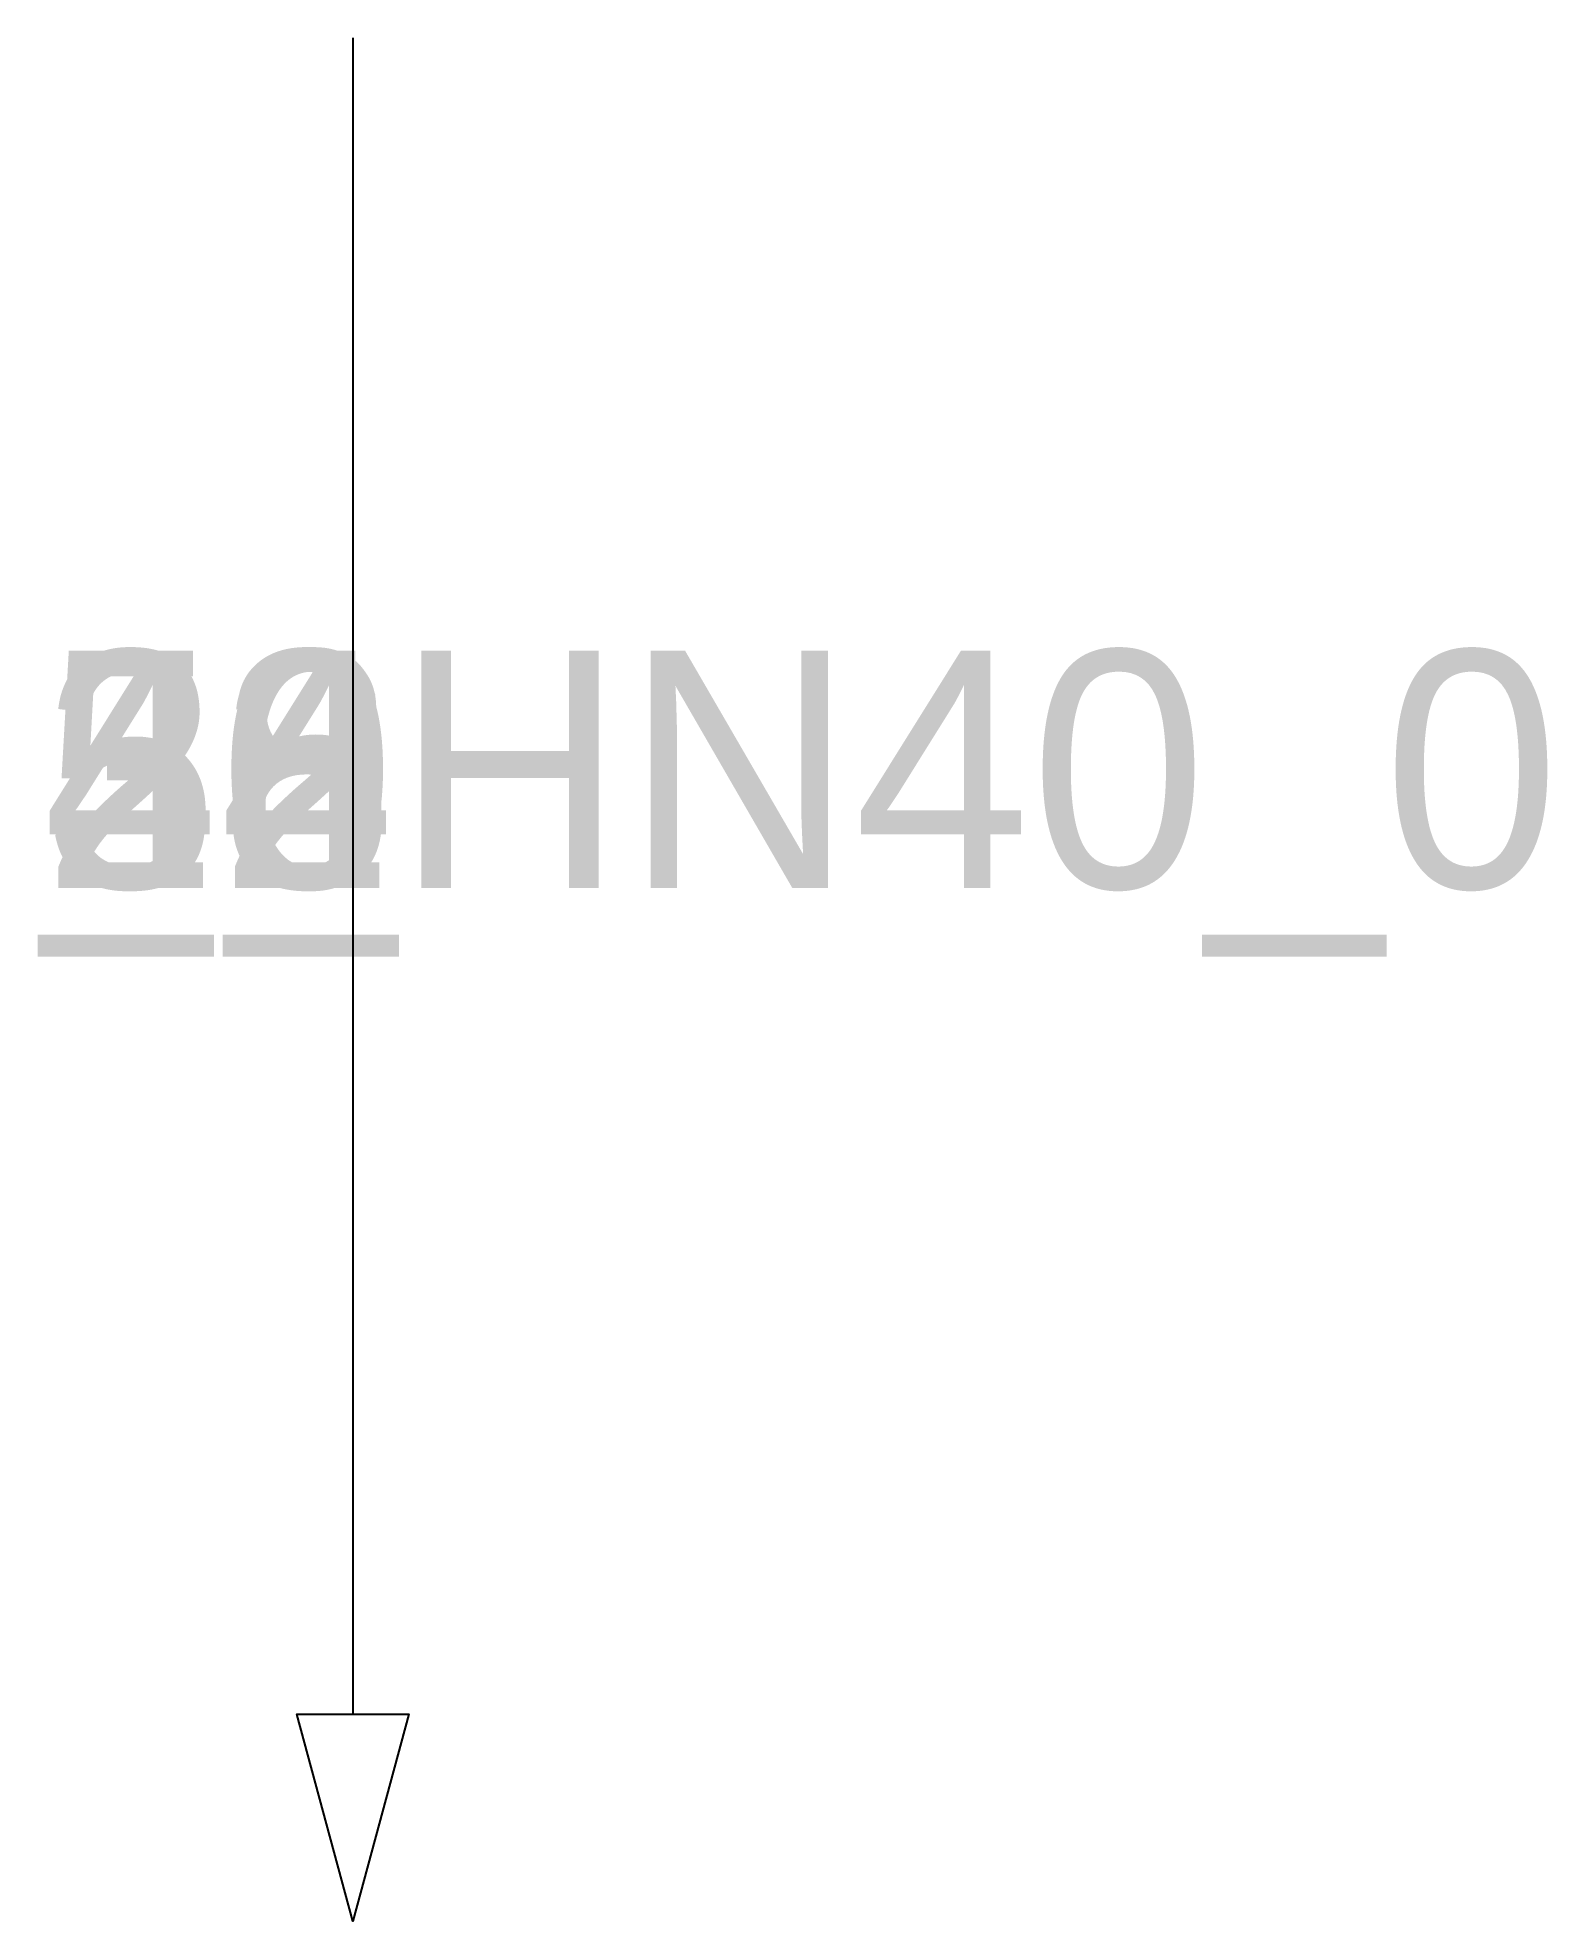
# Model space of a CAD drawing. Extents: x -223.9 to -143.8, y 23.9 to 123.9.
import ezdxf

# ---------------------------------------------------------------- set-up
doc = ezdxf.new("R2010")
doc.units = 0
for name, color, linetype in [('1', 7, 'CONTINUOUS'), ('10', 5, 'CONTINUOUS'), ('11', 4, 'CONTINUOUS'), ('12', 6, 'CONTINUOUS'), ('13', 4, 'CONTINUOUS'), ('14', 7, 'CONTINUOUS'), ('2', 1, 'CONTINUOUS'), ('3', 2, 'CONTINUOUS'), ('4', 3, 'CONTINUOUS'), ('5', 5, 'CONTINUOUS'), ('6', 5, 'CONTINUOUS'), ('7', 5, 'CONTINUOUS'), ('8', 4, 'CONTINUOUS'), ('9', 5, 'CONTINUOUS')]:
    doc.layers.add(name, color=color, linetype=linetype)

msp = doc.modelspace()

# ---------------------------------------------------------------- linework, layer by layer
msp.add_line((-207.208954, 123.913513), (-207.208954, 122.913513))
msp.add_lwpolyline([(-207.208954, 122.913513), (-207.208954, 34.913513), (-204.238953, 34.913513), (-207.208954, 23.913521), (-210.178955, 34.913513), (-207.208954, 34.913513)])
at = {"layer": '1'}
msp.add_line((-207.208954, 123.913513), (-207.208954, 122.913513), dxfattribs=at)
msp.add_lwpolyline([(-207.208954, 122.913513), (-207.208954, 34.913513), (-204.238953, 34.913513), (-207.208954, 23.913521), (-210.178955, 34.913513), (-207.208954, 34.913513)], dxfattribs=at)
at = {"layer": '10'}
msp.add_line((-207.208954, 123.913513), (-207.208954, 122.913513), dxfattribs=at)
msp.add_lwpolyline([(-207.208954, 122.913513), (-207.208954, 34.913513), (-204.238953, 34.913513), (-207.208954, 23.913521), (-210.178955, 34.913513), (-207.208954, 34.913513)], dxfattribs=at)
at = {"layer": '11'}
msp.add_line((-207.208954, 123.913513), (-207.208954, 122.913513), dxfattribs=at)
msp.add_lwpolyline([(-207.208954, 122.913513), (-207.208954, 34.913513), (-204.238953, 34.913513), (-207.208954, 23.913521), (-210.178955, 34.913513), (-207.208954, 34.913513)], dxfattribs=at)
at = {"layer": '12'}
msp.add_line((-207.208954, 123.913513), (-207.208954, 122.913513), dxfattribs=at)
msp.add_lwpolyline([(-207.208954, 122.913513), (-207.208954, 34.913513), (-204.238953, 34.913513), (-207.208954, 23.913521), (-210.178955, 34.913513), (-207.208954, 34.913513)], dxfattribs=at)
at = {"layer": '13'}
msp.add_line((-207.208954, 123.913513), (-207.208954, 122.913513), dxfattribs=at)
msp.add_lwpolyline([(-207.208954, 122.913513), (-207.208954, 34.913513), (-204.238953, 34.913513), (-207.208954, 23.913521), (-210.178955, 34.913513), (-207.208954, 34.913513)], dxfattribs=at)
at = {"layer": '14'}
msp.add_line((-207.208954, 123.913513), (-207.208954, 122.913513), dxfattribs=at)
msp.add_lwpolyline([(-207.208954, 122.913513), (-207.208954, 34.913513), (-204.238953, 34.913513), (-207.208954, 23.913521), (-210.178955, 34.913513), (-207.208954, 34.913513)], dxfattribs=at)
at = {"layer": '2'}
msp.add_line((-207.208954, 123.913513), (-207.208954, 122.913513), dxfattribs=at)
msp.add_lwpolyline([(-207.208954, 122.913513), (-207.208954, 34.913513), (-204.238953, 34.913513), (-207.208954, 23.913521), (-210.178955, 34.913513), (-207.208954, 34.913513)], dxfattribs=at)
at = {"layer": '3'}
msp.add_line((-207.208954, 123.913513), (-207.208954, 122.913513), dxfattribs=at)
msp.add_lwpolyline([(-207.208954, 122.913513), (-207.208954, 34.913513), (-204.238953, 34.913513), (-207.208954, 23.913521), (-210.178955, 34.913513), (-207.208954, 34.913513)], dxfattribs=at)
at = {"layer": '4'}
msp.add_line((-207.208954, 123.913513), (-207.208954, 122.913513), dxfattribs=at)
msp.add_lwpolyline([(-207.208954, 122.913513), (-207.208954, 34.913513), (-204.238953, 34.913513), (-207.208954, 23.913521), (-210.178955, 34.913513), (-207.208954, 34.913513)], dxfattribs=at)
at = {"layer": '5'}
msp.add_line((-207.208954, 123.913513), (-207.208954, 122.913513), dxfattribs=at)
msp.add_lwpolyline([(-207.208954, 122.913513), (-207.208954, 34.913513), (-204.238953, 34.913513), (-207.208954, 23.913521), (-210.178955, 34.913513), (-207.208954, 34.913513)], dxfattribs=at)
at = {"layer": '6'}
msp.add_line((-207.208954, 123.913513), (-207.208954, 122.913513), dxfattribs=at)
msp.add_lwpolyline([(-207.208954, 122.913513), (-207.208954, 34.913513), (-204.238953, 34.913513), (-207.208954, 23.913521), (-210.178955, 34.913513), (-207.208954, 34.913513)], dxfattribs=at)
at = {"layer": '7'}
msp.add_line((-207.208954, 123.913513), (-207.208954, 122.913513), dxfattribs=at)
msp.add_lwpolyline([(-207.208954, 122.913513), (-207.208954, 34.913513), (-204.238953, 34.913513), (-207.208954, 23.913521), (-210.178955, 34.913513), (-207.208954, 34.913513)], dxfattribs=at)
at = {"layer": '8'}
msp.add_line((-207.208954, 123.913513), (-207.208954, 122.913513), dxfattribs=at)
msp.add_lwpolyline([(-207.208954, 122.913513), (-207.208954, 34.913513), (-204.238953, 34.913513), (-207.208954, 23.913521), (-210.178955, 34.913513), (-207.208954, 34.913513)], dxfattribs=at)
at = {"layer": '9'}
msp.add_line((-207.208954, 123.913513), (-207.208954, 122.913513), dxfattribs=at)
msp.add_lwpolyline([(-207.208954, 122.913513), (-207.208954, 34.913513), (-204.238953, 34.913513), (-207.208954, 23.913521), (-210.178955, 34.913513), (-207.208954, 34.913513)], dxfattribs=at)

# ---------------------------------------------------------------- texts
msp.add_text('__HN40_0', height=12.6).set_placement((-223.686172, 78.773933))
at = {"layer": '1'}
msp.add_text('28', height=12.6, dxfattribs=at).set_placement((-223.686172, 78.773933))
at = {"layer": '10'}
msp.add_text('46', height=12.6, dxfattribs=at).set_placement((-223.686172, 78.773933))
at = {"layer": '11'}
msp.add_text('48', height=12.6, dxfattribs=at).set_placement((-223.686172, 78.773933))
at = {"layer": '12'}
msp.add_text('50', height=12.6, dxfattribs=at).set_placement((-223.686172, 78.773933))
at = {"layer": '13'}
msp.add_text('52', height=12.6, dxfattribs=at).set_placement((-223.686172, 78.773933))
at = {"layer": '14'}
msp.add_text('54', height=12.6, dxfattribs=at).set_placement((-223.686172, 78.773933))
at = {"layer": '2'}
msp.add_text('30', height=12.6, dxfattribs=at).set_placement((-223.686172, 78.773933))
at = {"layer": '3'}
msp.add_text('32', height=12.6, dxfattribs=at).set_placement((-223.686172, 78.773933))
at = {"layer": '4'}
msp.add_text('34', height=12.6, dxfattribs=at).set_placement((-223.686172, 78.773933))
at = {"layer": '5'}
msp.add_text('36', height=12.6, dxfattribs=at).set_placement((-223.686172, 78.773933))
at = {"layer": '6'}
msp.add_text('38', height=12.6, dxfattribs=at).set_placement((-223.686172, 78.773933))
at = {"layer": '7'}
msp.add_text('40', height=12.6, dxfattribs=at).set_placement((-223.686172, 78.773933))
at = {"layer": '8'}
msp.add_text('42', height=12.6, dxfattribs=at).set_placement((-223.686172, 78.773933))
at = {"layer": '9'}
msp.add_text('44', height=12.6, dxfattribs=at).set_placement((-223.686172, 78.773933))

doc.saveas('drawing.dxf')
